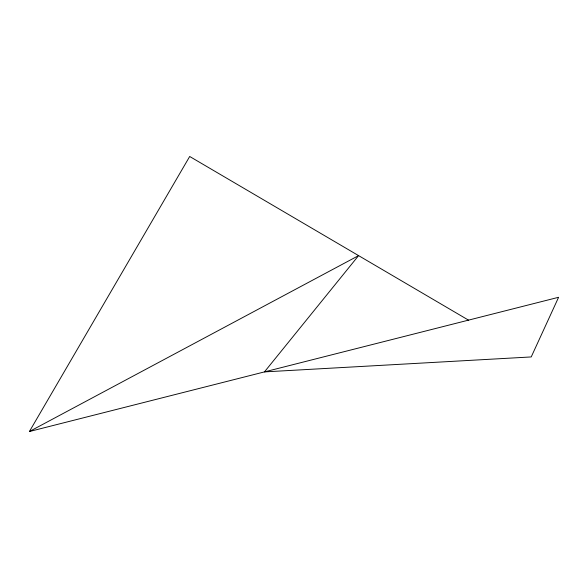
<?xml version="1.0" encoding="UTF-8"?>
<svg xmlns="http://www.w3.org/2000/svg" width="588" height="588" viewBox="0 0 588 588"><rect width="100%" height="100%" fill="white"/><g stroke="black" fill="none" stroke-linecap="round" stroke-linejoin="round"><path stroke-width="0.88" d="M29.4 431.519L358.584 255.618L264.453 371.895L531.221 356.938L558.6 297.285L29.4 431.519L189.696 156.482L468.658 320.225"/></g></svg>
